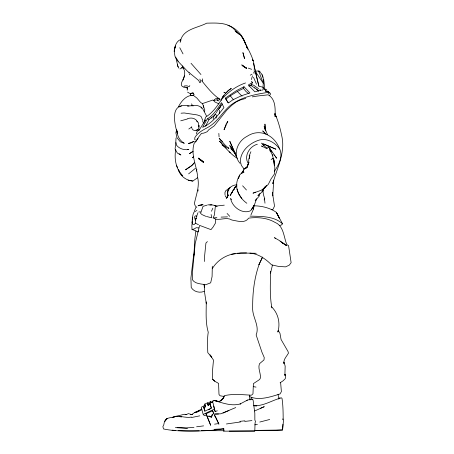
<?xml version="1.0" encoding="UTF-8"?>
<svg xmlns="http://www.w3.org/2000/svg" width="454" height="454" viewBox="0 0 454 454"><rect width="100%" height="100%" fill="white"/><g stroke="black" fill="none" stroke-linecap="round" stroke-linejoin="round"><path stroke-width="0.68" d="M224.98 194.698L224.985 192.348L225.82 190.669L230.099 187.576L228.004 190.464L227.664 194.272C226.756 188.751 231.892 184.874 236.96 184.812M192.303 221.087L192.286 223.555L192.785 224.634L194.011 224.605L195.719 223.13M219.361 113.307L219.39 110.237M254.172 70.608C255.318 60.524 249.167 51.864 245.291 43.056C242.34 35.037 236.228 28.029 227.936 25.373M202.825 121.978L202.836 120.792M248.696 162.731L248.769 159.462L249.819 155.586L249.201 158.696M190.413 95.754L190.493 94.046L190.981 93.331M223.794 431.164L223.72 428.423L223.794 431.164L254.796 431.011L255.069 422.912L255.5 421.477L254.859 420.001L254.83 413.282L253.128 400.292L252.373 399.134L247.827 399.94M270.726 271.668C270.261 283.705 269.71 295.957 271.861 307.857M199.136 126.496C199.629 130.417 193.415 132.33 191.906 128.454M187.207 90.233L187.292 88.655L186.872 87.696M253.718 405.74C263.632 406.262 272.298 400.105 281.446 397.817L282.008 398.391C283.075 405.331 283.131 412.465 283.177 419.377L282.763 418.917L283.483 420.506L282.581 429.983L274.193 430.449L254.433 430.562M191.821 224.554L192.008 229.406L196.23 231.058L197.501 232.005L198.75 230.95M262.667 191.838L262.798 189.903M262.622 191.963L262.775 189.965M270.646 271.696L270.533 273.098L272.474 265.04M216.076 118.046L216.376 114.941M213.874 218.158L215.803 219.146L215.406 223.147L213.136 226.983L210.979 229.639L199.618 225.388L195.141 243.832L192.598 270.697L192.377 279.743C195.163 284.062 201.167 283.79 205.702 284.743L210.673 282.819L212.086 276.594L212.307 266.203M258.303 71.834L259.807 71.051L259.994 72.237C265.488 76.737 262.474 83.808 263.172 89.727L262.083 90.164M175.965 142.573L175.062 148.929L177.366 153.083L180.879 155.007L179.165 153.77M192.303 221.359L192.07 223.391L192.382 217.574L193.171 214.072L194 212.114L196.9 210.469M192.462 220.003L192.689 217.971M253.968 205.605L253.502 209.073L250.937 214.924M192.422 219.73L192.763 217.239M253.502 209.073L253.951 205.713M193.393 257.776L194.567 252.787M195.867 230.984L194.862 238.895L194.147 250.869L190.901 278.137L191.23 287.564C193.96 291.882 199.482 293.199 204.135 291.411M174.557 49.242L174.217 51.217L174.972 56.302L177.531 60.796L187.354 71.153L198.744 80.528L199.754 82.724L200.299 82.571L200.668 81.362L199.874 79.087M255.006 73.446L255.352 71.488L258.581 70.767L263.269 83.275L255.352 71.488L258.911 86.22L262.872 87.185L264.954 89.682L263.672 79.359M197.961 191.038L198.194 189.732M176.038 137.959L175.777 142.471L176.578 145.348C179.568 148.906 184.318 150.28 188.819 149.508L187.513 149.548M198.926 125.429L198.574 127.041L199.028 125.798M205.446 406.421L204.238 408.14L203.659 406.994L205.446 406.421L204.788 404.054L207.421 402.834L208.085 405.212L210.372 404.412L210.151 403.946L208.085 405.212M174.518 49.912L174.217 51.217C174.608 46.813 176.18 41.019 180.851 39.447M174.818 48.606L175.42 45.996L174.733 48.595M175.755 149.417C174.069 158.469 175.8 169.155 182.621 175.811L179.534 172.219L178.836 170.324M176.685 129.708L175.88 132.806L176.992 137.749L180.306 141.818L184.284 143.299C179.835 140.836 177.032 135.808 177.049 130.746L177.344 133.266C173.99 122.222 169.847 101.929 188.977 106.02M189.119 72.657L188.938 72.98M180.448 41.002C183.144 28.88 197.615 28.04 206.712 23.165C216.819 22.978 230.008 22.002 236.148 31.859L235.461 30.997L239.729 34.612L235.212 31.252M211.592 402.335L210.815 401.444L210.344 403.209L209.237 403.833M184.449 75.875L182.996 80.052C184.664 76.193 185.907 71.675 183.019 67.794M213.113 119.079L214.152 115.52L215.383 113.818M251.374 79.586L252.481 75.807M196.281 171.135L196.871 169.319M226.779 100.794L225.91 99.125L230.354 95.8L237.363 91.436L243.452 88.428L244.002 86.742L249.916 92.951L241.301 95.805L232.675 99.914L228.481 102.962L225.354 98.115L236.568 90.556L244.002 86.742M259.37 263.734C254.365 277.604 252.526 292.614 252.674 307.318C251.919 316.841 260.006 325.575 256.141 334.95L261.975 352.281L264.251 357.553L263.984 359.914L259.455 363.756C257.69 368.427 260.834 373.092 260.454 377.915L259.609 379.533L253.4 383.624L252.974 393.805L251.686 395.076L249.655 395.264M226.83 197.961L227.931 194.721L227.942 196.009L227.743 194.284L228.18 195.617M238.446 178.728L239.701 175.051L243.565 170.778M221.121 100.362L221.853 98.234L224.117 95.607M196.281 133.868L197.138 131.461L199.652 129.384L205.531 119.935L203.625 122.688L203.92 123.159M252.827 206.984L252.225 208.67L250.546 210.781C242.345 214.532 231.96 206.842 230.672 198.483L231.381 199.647M180.119 42.426L180.902 40.247M179.926 68.963L181.498 68.196L182.849 66.834M239.701 175.051C233.26 185.459 237.556 196.514 246.84 203.267M194.448 210.962L196.168 206.797M197.944 212.744C196.798 215.968 195.18 219.509 195.617 222.965M204.255 111.576L204.816 110.118C203.557 107.632 203.608 103.478 200.6 102.434L196.843 98.041L193.415 95.397C186.685 94.699 181.084 101.299 178.439 106.826M251.397 81.289L252.452 82.441L251.76 84.109L251.193 84.915L248.94 86.084M253.638 73.128L254.365 71.369L255.778 70.83M204.289 120.9L205.781 117.001C212.858 112.7 217.347 105.782 221.921 99.103C228.271 91.969 236.432 85.971 245.54 82.957M249.132 155.938L250.914 151.738M216.484 112.694L217.245 110.963L222.21 103.972M211.485 211.235L212.847 208.193M226.381 124.583L224.055 129.759L226.206 123.919L227.834 121.349L226.966 123.289M214.367 415.552L215.763 417.555L218.924 424.178L213.624 412.856L211.388 417.243L211.161 416.772L212.217 414.451M236.835 185.175L236.035 186.844L236.784 185.794M204.022 408.084L204.879 411.182M249.036 162.174L246.902 167.691L248.366 163.633L246.556 167.543L244.042 168.945L241.778 173.422L243.123 171.941M220.071 107.411L220.973 105.646L218.584 109.414M212.024 117.62L209.129 119.334L205.548 126.195M228.004 190.464L229.208 188.16M183.223 79.382L181.85 81.975L181.271 84.308L181.725 85.863L183.365 87.066L185.323 87.491M207.313 118.857L202.615 127.313C211.978 123.443 217.897 115.259 223.936 107.587L221.49 102.666C217.466 108.608 213.686 115.146 207.313 118.857L209.129 119.334M198.841 130.656L199.522 129.481M183.944 86.845L184.494 85.919L187.003 85.829L188.563 86.459M251.857 397.551L251.187 398.64L249.524 399.758M274.471 171.306C278.535 164.921 282.876 157.322 280.01 149.599C275.482 142.528 266.316 137.222 257.957 140.49C248.996 143.702 241.012 150.972 240.274 160.926L241.341 165.398L244.258 169.217M195.64 141.994L198.846 136.768L201.485 133.391L203.891 133.079L207.092 131.773L208.88 129.662L214.231 125.86L226.864 110.027L231.96 105.141L236.313 101.866L240.2 100.028L245.722 98.422M264.109 199.93L264.761 198.897L263.388 194.494L262.928 189.693M194 163.315L191.798 165.506L185.499 169.83L191.758 165.631L194.709 162.243M232.715 190.663L235.609 186.543L236.738 185.862M212.256 268.757C217.012 260.562 225.865 254.836 235.234 253.599M215.162 114.8L215.871 113.784M189.063 86.731L189.851 85.613M232.647 191.355L230.178 195.487L230.972 194.397M233.827 189.693L234.61 188.592M269.143 92.485L268.41 93.462L269.341 93.354L269.143 92.485L267.65 91.203L265.227 90.823L268.893 92.236C254.966 94.409 240.194 97.071 229.122 106.452C221.654 113.358 216.558 122.903 207.296 127.699C202.643 130.236 197.586 132.789 194.862 137.573L194.681 139.492L195.413 139.957M226.285 92.866L228.731 90.244L231.302 88.394L227.567 91.078L222.318 97.094M227.772 196.31L226.484 197.978L227.193 197.342M226.234 198.398L227.074 197.308M198.001 138.453L194.164 143.379C190.357 154.865 197.047 166.09 197.666 177.554C199.783 186.634 196.122 194.925 194.363 203.608L195.532 206.468M269.608 95.391L270.425 94.415L270.278 93.11M234.582 188.529L231.08 193.569L232.425 192.07M236.579 185.624L234.463 188.047L236.948 186.157M211.973 402.613L213.255 400.297C222.233 402.647 231.194 406.665 240.699 403.805L240.035 404.015L247.504 400.042L246.374 400.78M266.651 185.294L263.57 188.654L265.647 186.288L262.168 191.032L263.32 189.017L263.025 190.402L261.067 192.842L257.929 195.634L259.535 194.25M207.387 241.59L205.923 243.072L204.601 256.039L204.612 261.493M191.196 93.354L190.493 94.046L191.548 93.008M253.343 205.781C261.436 205.861 269.477 207.637 276.242 212.262L282.553 223.839L281.315 225.025L279.42 225.553M218.851 103.841L214.736 101.878L213.596 100.448L214.912 99.239M193.302 156.914L192.343 157.782L193.796 156.675M188.62 173.865L195.402 168.321M211.547 402.619L213.232 401.098M279.204 398.533L280.022 397.846L278.938 398.459M271.117 159.632L272.599 158.44L274.284 160.188L274.426 165.619M210.917 117.921L214.328 115.543M218.107 98.802L216.745 99.829L213.596 100.448M191.202 105.765L192.167 105.056L191.565 103.841M252.452 82.441L248.338 85.017L254.887 91.839L261.373 90.119M219.293 401.444L222.358 399.299L224.015 396.938L222.358 399.299L220.286 401.052L223.345 398.016L224.168 395.735C232.471 393.703 241.284 394.628 249.74 395.082L249.672 399.792M178.382 169.444C180.022 175.88 186.236 180.63 192.814 181.055L197.456 177.82M251.249 209.351C254.427 206.871 255.04 202.353 256.629 198.841L255.199 200.764L259.427 195.822L259.847 193.404M280.124 382.79L283.131 380.764L285.254 378.693L285.617 376.508L284.936 373.387L285.163 366.145L284.062 362.156M193.194 151.261L189.363 153.73L192.19 151.925M186.129 414.735L185.107 414.525L186.81 414.383L188.319 413.622L191.73 414.547L192.434 414.281L190.436 414.576L191.73 414.547L194.857 412.419L197.513 411.897L197.274 411.438L201.61 409.077M208.641 409.831L211.292 408.157L210.151 403.946M250.041 399.906L251.102 399.259M250.256 75.205L252.038 74.133M188.807 129.01L191.821 126.972L191.367 127.228M211.388 417.243L206.945 415.881L210.673 425.273L205.974 413.781L212.614 410.751L213.221 411.937M207.75 403.203L210.815 401.444M201.741 409.735L198.438 411.511L194.857 412.419L198.983 410.751M198.835 211.927L200.713 211.939M201.939 406.835L205.168 405.274M257.35 144.23C249.274 146.387 243.389 156.596 248.565 163.962M213.743 406.046L214.316 409.15L203.165 414.434L201.236 407.147M207.438 404.225L212.398 401.892L212.954 402.806L215.134 411.5L217.301 410.847M235.751 407.561L220.809 413.798L215.06 414.037L218.493 414.025M245.262 167.94L246.919 167.214M222.999 413.072L228.924 410.512M260.528 408.294L264.262 406.676L254.677 410.966M179.256 106.889L181.56 105.907M267.809 147.76L266.311 148.39L261.532 145.95L262.588 146.807M255.511 192.156L252.986 193.183L261.198 190.294L265.136 187.491L268.291 184.358L271.049 178.933L274.466 173.95L274.829 167.577L273.416 158.883L274.352 165.625M244.042 168.945L246.613 167.974M180.737 120.821L187.326 119.016M202.456 103.569L212.909 100.022M271.81 209.72L272.973 209.311L274.517 206.088L272.366 192.224L272.769 195.901L273.722 180.102L272.78 183.637C276.809 168.706 285.016 153.668 282.15 137.817C280.498 129.634 278.455 121.473 274.965 113.858M202.535 204.595L198.058 205.821L199.505 205.157L201.752 204.907M205.639 407.022L204.788 404.054M206.672 415.121L204.079 415.552L203.681 414.712M269.704 419.479L259.784 422.044M252.316 96.867C257.497 95.8 262.928 95.539 268.127 94.801C275.896 99.25 275.232 108.96 275.107 116.689L274.897 113.699L276.18 116.922L274.903 113.88M187.53 118.755C191.179 117.228 195.362 118.119 197.513 121.627M207.115 205.146L203.046 206.337L200.566 213.38L202.013 214.594L205.724 216.291M251.193 84.915L252.118 84.711L253.809 85.346L258.513 88.632M191.599 417.504L199.834 415.824M215.429 98.671L218.334 98.138M224.282 205.157L215.372 206.127L214.413 214.907L213.091 218.028L216.898 217.551M192.008 229.406L193.886 229.111L196.224 227.709L198.835 227.925M214.589 424.172L218.453 423.571M254.79 424.842L257.407 424.439M198.262 129.855L196.049 130.156M226.404 423.974L240.569 421.948M223.703 428.871C208.738 431.238 193.523 431.3 178.428 430.608M201.201 205.055L203.154 204.794M231.353 254.274L240.83 253.003L256.249 253.287M251.936 420.58L244.763 421.431M196.605 426.788L203.602 425.875M196.378 207.092L196.877 207.035M239.803 421.369L244.922 420.801M176.317 416.25L174.665 416.42L174.415 416.834L172.174 417.459L174.767 416.772C171.175 417.998 165.965 417.078 164.575 421.652L167.129 418.469L164.456 421.601L163.763 424.893L162.873 426.647L163.525 428.962C175.142 431.396 187.332 431.118 199.204 430.823M215.69 400.984L219.776 401.767M181.061 113.205L184.182 112.972L197.235 114.936L200.152 115.929L201.315 116.809L202.603 120.151M201.99 80.908L202.518 80.874L202.342 78.831M237.175 253.258L246.505 252.912M218.005 100.561L217.012 100.623L219.083 100.856M187.383 106.015L193.154 105.657M214.044 429.353L223.754 428.769M209.827 204.987L211.859 204.873L215.939 205.696L214.697 205.299M175.369 416.38L174.665 416.42C180.221 415.592 185.805 418.174 191.429 417.107M193.977 427.475L186.282 427.867L177.179 427.475M221.087 217.12L227.465 216.864M254.297 430.426L282.581 429.983L282.899 424.246M224.049 430.721L201.264 430.642M256.811 405.978L253.599 405.66M207.858 204.845L211.859 204.873M229.247 431.124L254.796 431.011M177.945 416.409L176.044 416.369L184.386 414.247L186.078 414.695M193.296 93.274L189.806 93.45L187.53 92.1M250.012 216.11C261.056 216.501 273.853 215.854 282.553 223.839M215.803 219.146C221.104 220.139 227.102 216.842 231.869 220.037C237.363 220.877 244.774 223.822 248.65 218.136C257.452 216.972 267.395 217.795 275.192 222.488C283.761 225.859 283.75 237.187 286.786 244.564L288.574 245.659L291.127 262.69L289.209 265.204L285.526 266.867L278.665 266.447L271.583 264.847C265.652 258.979 258.468 253.735 249.87 253.122M187.519 428.462L175.386 427.617M172.094 430.188L175.613 430.42M230.229 95.788L233.577 99.869M224.338 396.529L220.02 395.752L218.987 394.469L218.567 383.397L214.85 381.281L212.654 379.3L212.506 370.827L213.488 360.096L210.026 354.909L211.78 356.923M214.47 400.422L219.055 401.495M185.419 87.174L187.247 87.406M179.761 416.687L181.577 416.965M253.372 386.638L256.016 387.103M215.911 206.11L217.194 206.354M264.733 89.251L266.742 89.631M188.143 180.153L192.814 181.055M206.394 216.456L211.076 217.642M265.227 90.823L268.893 92.236M196.894 216.206L195.612 215.792L194.755 216.422L194.477 217.523L195.419 220.23M248.321 68.128L251.635 69.314M208.851 415.932L211.161 416.772M178.201 66.874L177.684 65.847L177.639 64.207M223.822 92.241L224.713 92.605M261.283 143.129L263.876 144.185M263.757 144.054L275.805 149.15L263.757 144.054L264.506 144.957M181.509 67.538L183.955 68.293M284.062 244.258L286.361 245.387L280.084 241.29M196.003 223.476L198.494 224.736M264.16 145.303L262.52 144.463L267.219 148.384M195.549 218.147L196.599 218.703M229.162 151.84L230.297 152.499M275.572 238.401L274.443 237.675L279.698 240.716L286.361 245.387M237.476 158.31C231.234 154.956 227.278 149.071 221.91 144.707L225.383 147.073M283.875 243.758L281.775 242.374L283.148 243.503M250.648 85.199L254.91 88.133M196.582 121.031L198.426 122.818L198.824 125.82M222.449 141.41L220.264 139.866L219.157 138.13L224.957 144.922L228.918 148.537L228.056 147.544M248.906 93.66L246.119 91.651L243.452 88.428M254.728 87.798L258.474 90.533M249.649 396.637C259.177 400.871 270.629 396.875 280.05 393.936L281.384 391.603L280.606 382.308M216.331 400.661L216.672 400.927M256.499 89.438L258.615 91.18M219.849 99.347C212.546 94.296 207.177 87.406 201.638 80.63M226.506 197.394L225.513 196.571L225.15 195.509M212.654 379.3L214.85 381.281M227.011 148.254L219.39 141.12L221.597 143.231M237.363 91.436L242.033 96.174M211.621 357.094L207.807 352.684C207.54 345.965 207.166 339.024 208.244 332.209C205.373 322.368 206.281 312.057 206.241 301.944L206.354 303.266M266.01 134.123L262.707 130.905L265.437 133.612M235.183 152.862L230.791 148.566L235.473 153.571M192.496 105.566L192.837 105.93C195.39 104.84 198.608 105.521 200.85 107.076L201.531 108.222M200.963 74.547L191.021 63.288M201.122 107.093L202.728 108.824L206.525 115.986M227.085 213.476L229.769 216.359M242.612 185.799L246.454 189.999M252.373 399.134L252.895 399.713M189.318 74.201L189.823 74.785M273.853 154.854L274.67 155.813M275.493 156.778L276.719 158.219L267.956 146.012L270.153 149.355M218.635 98.83L219.112 99.386M191.435 127.097L191.781 127.512M272.599 158.44L273.325 159.326M224.781 92.315L225.587 93.308M270.266 151.381L270.556 151.738L269.841 148.424M271.237 306.49C278.279 313.175 280.459 322.908 277.91 332.107L277.888 330.932M193.029 93.064L194.051 94.574L192.632 92.332M233.101 150.041L229.747 145.569L236.29 155.745M177.497 60.195L178.235 61.205M227.068 101.35L228.05 102.769M270.879 150.473L271.98 152.141M241.846 198.585L238.713 193.727L237.005 189.068M219.492 98.688L220.099 99.647M255.852 70.546L254.876 68.895L253.48 63.407M278.211 330.347L279.959 333.304L281.071 339.484L288.023 351.515L288.455 353.167C286.57 356.515 283.392 359.313 283.863 363.546L283.756 362.173M252.606 59.797L253.23 60.864L252.572 59.729M225.354 98.115L225.91 99.125M240.047 163.349C232.3 154.712 237.363 141.171 247.055 136.342C260.074 127.642 274.823 135.525 279.681 149.077M269.965 150.62L270.556 151.738M179.767 47.721L183.024 53.89M178.802 68.14L177.855 66.318L175.755 57.136M235.376 153.707L229.775 141.256L236.347 156.596M269.755 149.741L272.275 154.706L273.688 159.768M176.402 165.222L177.599 167.691M256.243 73.338L255.352 71.488L258.911 86.22M212.614 410.751L213.391 413.044M187.644 88.916L187.003 87.548L187.513 88.944M206.479 414.894L205.974 413.781M246.522 46.081L243.582 39.379L240.699 35.003L243.929 40.366L245.569 44.288M176.657 58.606L177.128 59.69M253.514 77.282L256.538 84.285M246.783 46.717L247.816 49.259M267.468 134.605L264.166 126.49L265.505 130.968L264.943 124.095L265.193 129.424M182.468 65.961L182.746 66.636M214.316 409.15L215.134 411.5M259.96 89.29L260.29 90.329M208.267 405.717L207.421 402.834M262.111 74.762L262.781 77.169M210.372 404.412L211.292 408.157L204.788 411.165L203.659 406.994M211.116 214.487L211.746 217.812M278.716 399.089L278.075 394.208M193.393 93.252L193.444 93.598M264.472 198.557L264.988 203.182M206.349 303.868L204.567 292.393L204.164 284.238L204.385 287.251M284.908 374.278L285.05 375.668M284.885 374.221L284.993 375.498M218.834 133.397L219.061 136.773M272.275 154.706L272.286 155.308M262.543 257.157L258.916 264.682L262.571 257.129M194.079 141.319L190.833 143.089L188.399 143.532L194.079 141.319M192.286 95.334L191.265 95.317L193.415 95.397L192.286 95.334M246.522 68.083L243.628 66.562L241.749 64.877L246.636 68.537L242.487 65.569L246.522 68.083M203.296 161.669L198.398 158.123L203.296 161.669M198.682 158.701L203.511 162.407L198.682 158.701M276.929 213.306L276.242 212.262L279.721 218.834L276.929 213.306M247.504 48.674L246.681 46.728L247.481 48.635M243.815 172.435L243.406 170.193L243.815 172.435M244.513 58.464L242.941 52.726L244.513 58.464M203.369 107.087L203.284 105.964L203.369 107.087"/></g></svg>
